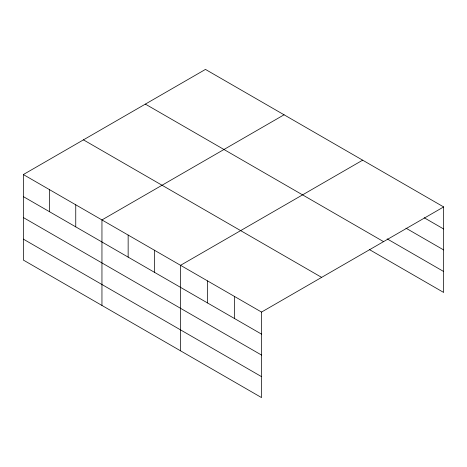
<?xml version="1.0" encoding="UTF-8"?>
<svg xmlns="http://www.w3.org/2000/svg" width="467" height="467" viewBox="0 0 467 467"><rect width="100%" height="100%" fill="white"/><g stroke="black" fill="none" stroke-linecap="round" stroke-linejoin="round"><path stroke-width="0.7" d="M23.35 174.553L261.538 312.073L261.538 397.586L23.35 260.066L23.35 174.553L205.462 69.414L443.65 206.934L443.65 292.447L369.572 249.676M284.064 114.794L101.952 219.934L101.952 305.447M362.666 160.175L180.554 265.314L180.554 350.828M261.538 312.073L443.65 206.934M424.188 217.75L443.65 228.988M405.981 228.182L443.65 249.927M387.149 238.882L443.65 271.502M145.365 104.112L383.553 241.626M83.447 139.861L321.635 277.375M23.35 196.613L261.538 334.133M23.35 217.552L261.538 355.072M23.35 239.127L261.538 376.647M234.545 296.487L234.545 318.547M207.552 280.9L207.552 302.96M154.355 250.189L154.355 272.249M128.151 235.064L128.151 257.119M75.753 204.809L75.753 226.869M49.549 189.684L49.549 211.738"/></g></svg>
